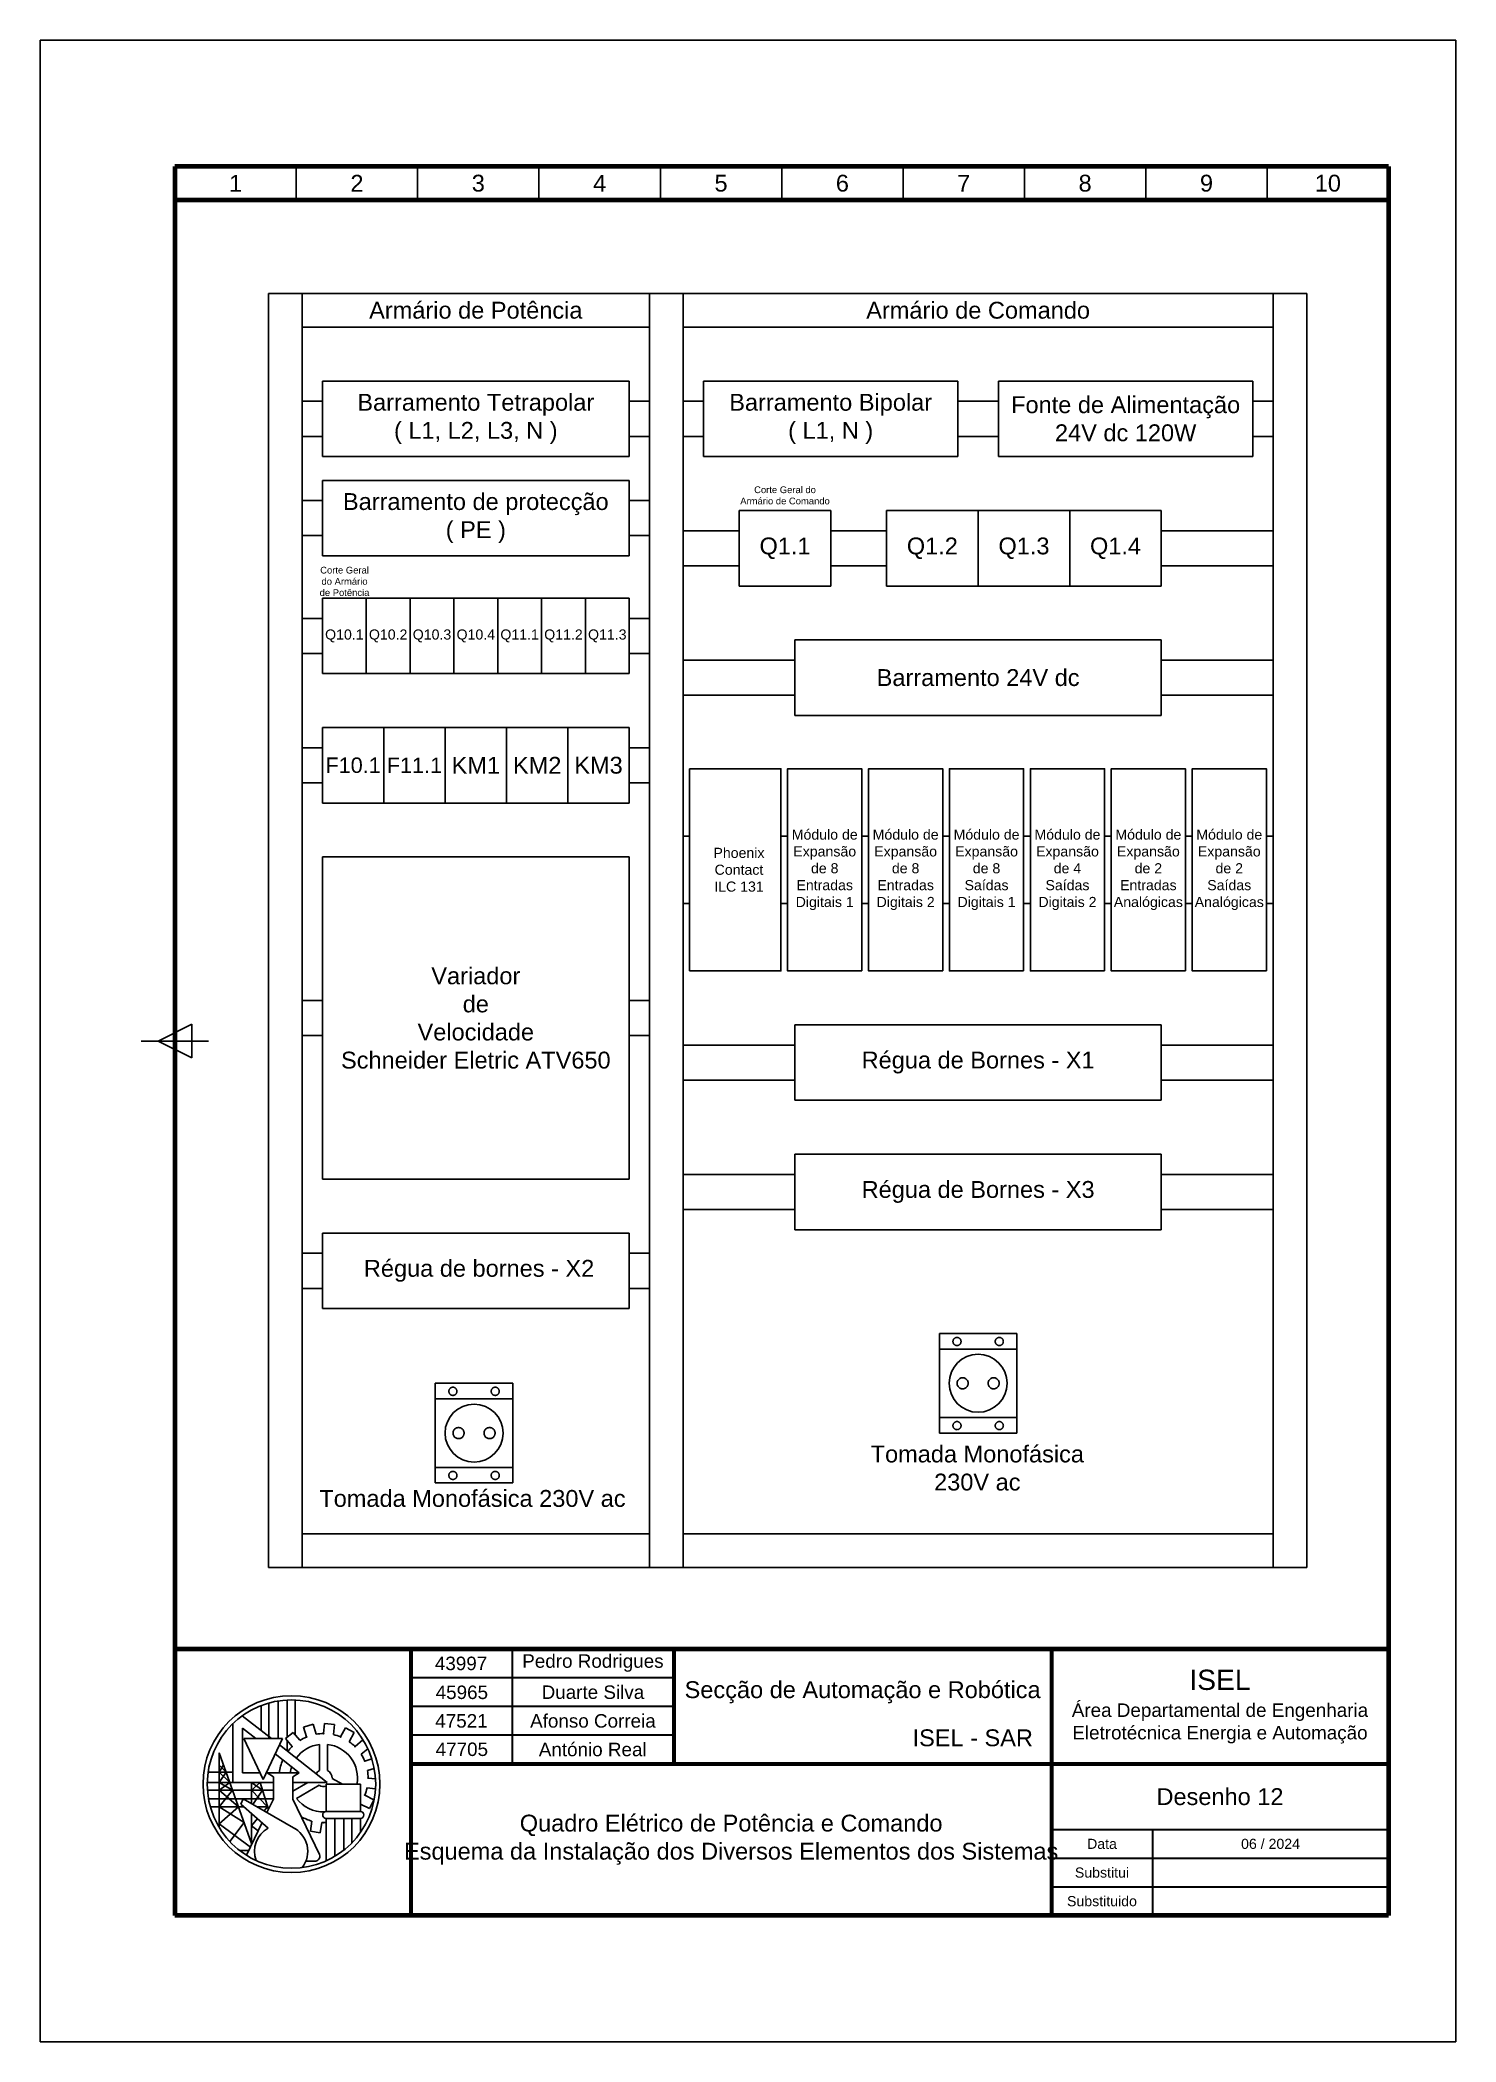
# Paper-space layout 'Desenho 12' of a CAD drawing. Header units: millimetres. Extents: x 0 to 210, y 0 to 297.
# The model-space entities are those that its viewports show. They can reach past a viewport. Long polylines and large blocks are cut down to what shows.
import ezdxf

# ---------------------------------------------------------------- set-up
doc = ezdxf.new("R2010")
doc.units = ezdxf.units.MM
doc.linetypes.add('ACAD_ISO04W100', pattern=[30.5, 24, -3, 0.5, -3])
doc.linetypes.add('DASHED', pattern=[0.75, 0.5, -0.25])
doc.layers.add('Bornes', color=7, linetype='DASHED')
doc.layers.add('LEGENDA', color=7, linetype='Continuous')
doc.styles.get("Standard").update_dxf_attribs({"font": 'arial.ttf'})

msp = doc.modelspace()

# ---------------------------------------------------------------- linework, layer by layer
at = {"transparency": 33554687}
for p, q in [((5340, 297), (5130, 297)), ((5130, 0), (5130, 297)), ((5340, 297), (5340, 0)), ((5168, 278.25), (5168, 273.25)), ((5186, 278.25), (5186, 273.25)), ((5204, 278.25), (5204, 273.25)), ((5222, 278.25), (5222, 273.25)), ((5240, 278.25), (5240, 273.25)), ((5258, 278.25), (5258, 273.25)), ((5276, 278.25), (5276, 273.25)), ((5294, 278.25), (5294, 273.25)), ((5312, 278.25), (5312, 273.25)), ((5168, 273.25), (5186, 273.25)), ((5163.88, 259.4), (5163.88, 70.4)), ((5163.88, 259.4), (5317.88, 259.4)), ((5168.88, 259.4), (5168.88, 70.4)), ((5220.38, 259.4), (5220.38, 70.4)), ((5225.38, 259.4), (5225.38, 70.4)), ((5312.88, 259.4), (5312.88, 70.4)), ((5317.88, 259.4), (5317.88, 70.4)), ((5168.88, 254.4), (5220.38, 254.4)), ((5225.38, 254.4), (5312.88, 254.4)), ((5217.38, 246.4), (5171.88, 246.4)), ((5171.88, 235.2), (5171.88, 246.4)), ((5217.38, 235.2), (5217.38, 246.4)), ((5228.38, 235.2), (5228.38, 246.4)), ((5228.38, 246.4), (5266.13, 246.4)), ((5266.13, 246.4), (5266.13, 235.2)), ((5272.13, 246.4), (5309.88, 246.4)), ((5272.13, 246.4), (5272.13, 235.2)), ((5309.88, 246.4), (5309.88, 235.2)), ((5168.88, 243.4), (5171.88, 243.4)), ((5217.38, 243.4), (5220.38, 243.4)), ((5225.38, 243.4), (5228.38, 243.4)), ((5266.13, 243.4), (5272.13, 243.4)), ((5309.88, 243.4), (5312.88, 243.4)), ((5168.88, 238.2), (5171.88, 238.2)), ((5217.38, 238.2), (5220.38, 238.2)), ((5225.38, 238.2), (5228.38, 238.2)), ((5266.13, 238.2), (5272.13, 238.2)), ((5309.88, 238.2), (5312.88, 238.2)), ((5171.88, 235.2), (5217.38, 235.2)), ((5266.13, 235.2), (5228.38, 235.2)), ((5309.88, 235.2), (5272.13, 235.2)), ((5217.38, 231.67), (5171.88, 231.67)), ((5171.88, 220.47), (5171.88, 231.67)), ((5217.38, 220.47), (5217.38, 231.67)), ((5168.88, 228.67), (5171.88, 228.67)), ((5217.38, 228.67), (5220.38, 228.67)), ((5233.69, 227.2), (5233.69, 216)), ((5255.55, 227.2), (5255.55, 216)), ((5269.13, 227.2), (5269.13, 216)), ((5282.72, 227.2), (5282.72, 216)), ((5296.3, 227.2), (5296.3, 216)), ((5168.88, 223.47), (5171.88, 223.47)), ((5217.38, 223.47), (5220.38, 223.47)), ((5225.38, 224.2), (5233.69, 224.2)), ((5247.28, 224.2), (5255.59, 224.2)), ((5296.3, 224.2), (5312.88, 224.2)), ((5171.88, 220.47), (5217.38, 220.47)), ((5225.38, 219), (5233.69, 219)), ((5247.28, 219), (5255.59, 219)), ((5296.3, 219), (5312.88, 219)), ((5217.38, 214.2), (5171.88, 214.2)), ((5171.88, 203), (5171.88, 214.2)), ((5178.38, 203), (5178.38, 214.2)), ((5184.88, 203), (5184.88, 214.2)), ((5191.38, 203), (5191.38, 214.2)), ((5197.88, 203), (5197.88, 214.2)), ((5204.38, 203), (5204.38, 214.2)), ((5210.88, 203), (5210.88, 214.2)), ((5217.38, 203), (5217.38, 214.2)), ((5168.88, 211.2), (5171.88, 211.2)), ((5217.38, 211.2), (5220.38, 211.2)), ((5241.96, 208), (5241.96, 196.8)), ((5296.3, 208), (5296.3, 196.8)), ((5168.88, 206), (5171.88, 206)), ((5217.38, 206), (5220.38, 206)), ((5225.38, 205), (5241.96, 205)), ((5296.3, 205), (5312.88, 205)), ((5171.88, 203), (5217.38, 203)), ((5225.38, 199.8), (5241.96, 199.8)), ((5296.3, 199.8), (5312.88, 199.8)), ((5217.38, 195), (5171.88, 195)), ((5171.88, 183.8), (5171.88, 195)), ((5180.98, 183.8), (5180.98, 195)), ((5190.08, 183.8), (5190.08, 195)), ((5199.18, 183.8), (5199.18, 195)), ((5208.28, 183.8), (5208.28, 195)), ((5217.38, 183.8), (5217.38, 195)), ((5168.88, 192), (5171.88, 192)), ((5217.38, 192), (5220.38, 192)), ((5228.88, 188.9), (5226.32, 188.9)), ((5226.32, 188.9), (5226.32, 158.9)), ((5168.88, 186.8), (5171.88, 186.8)), ((5217.38, 186.8), (5220.38, 186.8)), ((5171.88, 183.8), (5217.38, 183.8)), ((5225.38, 178.9), (5226.32, 178.9)), ((5239.88, 178.9), (5240.88, 178.9)), ((5251.88, 178.9), (5252.88, 178.9)), ((5263.88, 178.9), (5264.88, 178.9)), ((5275.88, 178.9), (5276.88, 178.9)), ((5287.88, 178.9), (5288.88, 178.9)), ((5299.88, 178.9), (5300.88, 178.9)), ((5311.88, 178.9), (5312.88, 178.9)), ((5171.88, 175.8), (5217.38, 175.8)), ((5171.88, 128), (5171.88, 175.8)), ((5217.38, 175.8), (5217.38, 128)), ((5225.38, 168.9), (5226.32, 168.9)), ((5239.88, 168.9), (5240.88, 168.9)), ((5251.88, 168.9), (5252.88, 168.9)), ((5263.88, 168.9), (5264.88, 168.9)), ((5275.88, 168.9), (5276.88, 168.9)), ((5287.88, 168.9), (5288.88, 168.9)), ((5299.88, 168.9), (5300.88, 168.9)), ((5311.88, 168.9), (5312.88, 168.9)), ((5226.32, 158.9), (5228.88, 158.9)), ((5168.88, 154.5), (5171.88, 154.5)), ((5217.38, 154.5), (5220.38, 154.5)), ((5168.88, 149.3), (5171.88, 149.3)), ((5217.38, 149.3), (5220.38, 149.3)), ((5241.96, 150.9), (5241.96, 139.7)), ((5296.3, 150.9), (5296.3, 139.7)), ((5225.38, 147.9), (5241.96, 147.9)), ((5296.3, 147.9), (5312.88, 147.9)), ((5225.38, 142.7), (5241.96, 142.7)), ((5296.3, 142.7), (5312.88, 142.7)), ((5241.96, 131.7), (5241.96, 120.5)), ((5296.3, 131.7), (5296.3, 120.5)), ((5217.38, 128), (5171.88, 128)), ((5225.38, 128.7), (5241.96, 128.7)), ((5296.3, 128.7), (5312.88, 128.7)), ((5225.38, 123.5), (5241.96, 123.5)), ((5296.3, 123.5), (5312.88, 123.5)), ((5217.38, 120), (5171.88, 120)), ((5171.88, 108.8), (5171.88, 120)), ((5217.38, 108.8), (5217.38, 120)), ((5168.88, 117), (5171.88, 117)), ((5217.38, 117), (5220.38, 117)), ((5168.88, 111.8), (5171.88, 111.8)), ((5217.38, 111.8), (5220.38, 111.8)), ((5171.88, 108.8), (5217.38, 108.8)), ((5168.88, 75.4), (5220.38, 75.4)), ((5225.38, 75.4), (5312.88, 75.4)), ((5317.88, 70.4), (5163.88, 70.4)), ((5340, 0), (5130, 0))]:
    msp.add_line(p, q, dxfattribs=at)
at = {"lineweight": -3, "transparency": 33554687}
for p, q in [((5247.28, 227.2), (5233.69, 227.2)), ((5247.28, 227.2), (5247.28, 216)), ((5269.13, 227.2), (5255.55, 227.2)), ((5282.72, 227.2), (5269.13, 227.2)), ((5296.3, 227.2), (5282.72, 227.2)), ((5296.3, 216), (5296.3, 227.2)), ((5233.69, 216), (5247.28, 216)), ((5255.55, 216), (5269.13, 216)), ((5269.13, 216), (5282.72, 216)), ((5282.72, 216), (5296.3, 216)), ((5255.55, 208), (5241.96, 208)), ((5269.13, 208), (5255.55, 208)), ((5282.72, 208), (5269.13, 208)), ((5296.3, 208), (5282.72, 208)), ((5296.3, 196.8), (5296.3, 208)), ((5241.96, 196.8), (5255.55, 196.8)), ((5255.55, 196.8), (5269.13, 196.8)), ((5269.13, 196.8), (5282.72, 196.8)), ((5282.72, 196.8), (5296.3, 196.8)), ((5255.55, 150.9), (5241.96, 150.9)), ((5269.13, 150.9), (5255.55, 150.9)), ((5282.72, 150.9), (5269.13, 150.9)), ((5296.3, 150.9), (5282.72, 150.9)), ((5296.3, 139.7), (5296.3, 150.9)), ((5241.96, 139.7), (5255.55, 139.7)), ((5255.55, 139.7), (5269.13, 139.7)), ((5269.13, 139.7), (5282.72, 139.7)), ((5282.72, 139.7), (5296.3, 139.7)), ((5255.55, 131.7), (5241.96, 131.7)), ((5269.13, 131.7), (5255.55, 131.7)), ((5282.72, 131.7), (5269.13, 131.7)), ((5296.3, 131.7), (5282.72, 131.7)), ((5296.3, 120.5), (5296.3, 131.7)), ((5241.96, 120.5), (5255.55, 120.5)), ((5255.55, 120.5), (5269.13, 120.5)), ((5269.13, 120.5), (5282.72, 120.5)), ((5282.72, 120.5), (5296.3, 120.5))]:
    msp.add_line(p, q, dxfattribs=at)
at = {"linetype": 'ACAD_ISO04W100', "transparency": 33554687}
for p, q in [((5263.39, 105.11), (5263.39, 90.33)), ((5263.39, 105.11), (5274.88, 105.11)), ((5274.88, 105.11), (5274.88, 90.33)), ((5263.36, 102.78), (5274.89, 102.78)), ((5188.6, 95.39), (5200.13, 95.39)), ((5188.62, 97.72), (5188.62, 82.94)), ((5188.62, 97.72), (5200.11, 97.72)), ((5200.11, 97.72), (5200.11, 82.94)), ((5263.39, 92.63), (5274.88, 92.63)), ((5263.39, 90.33), (5274.88, 90.33)), ((5188.62, 85.24), (5200.11, 85.24)), ((5188.62, 82.94), (5200.11, 82.94))]:
    msp.add_line(p, q, dxfattribs=at)
at = {"lineweight": 120, "transparency": 33554687}
msp.add_line((5150, 58.25), (5150, 18.75), dxfattribs=at)
at = {"lineweight": 25, "transparency": 33554687}
for p, q in [((5165.3, 45), (5165.3, 50.57)), ((5166.64, 45.19), (5166.64, 50.72)), ((5167.86, 45.55), (5167.86, 50.72)), ((5164.32, 45), (5160, 48.39)), ((5162.78, 46.21), (5162.78, 49.89)), ((5163.95, 45), (5163.95, 50.28)), ((5158.57, 47.19), (5158.57, 38.5)), ((5161.99, 45), (5160.01, 46.55)), ((5160.01, 46.55), (5160.01, 39.94)), ((5160.2, 45), (5165.95, 45)), ((5163.07, 38.95), (5160.2, 45)), ((5163.07, 38.95), (5165.95, 45)), ((5166.41, 45), (5167.55, 45.93)), ((5167.37, 43.82), (5166.41, 45)), ((5166.64, 43.17), (5166.64, 44.71)), ((5167.55, 45.93), (5168.51, 44.75)), ((5169.08, 46.71), (5170.49, 47.13)), ((5169.52, 45.26), (5169.08, 46.71)), ((5170.49, 47.13), (5170.93, 45.68)), ((5172.05, 45.76), (5172.21, 47.27)), ((5172.21, 47.27), (5173.67, 47.11)), ((5173.67, 47.11), (5173.51, 45.6)), ((5174.58, 45.26), (5175.3, 46.59)), ((5175.3, 46.59), (5176.59, 45.89)), ((5176.59, 45.89), (5175.87, 44.55)), ((5176.72, 43.82), (5177.88, 44.8)), ((5177.88, 44.8), (5178.01, 44.65)), ((5156.57, 42.9), (5161.36, 29.45)), ((5156.57, 31.85), (5156.57, 42.9)), ((5168.43, 39.94), (5164.87, 42.73)), ((5172.59, 38.5), (5165.5, 44.07)), ((5171.45, 40.26), (5171.45, 44.14)), ((5172.65, 40.26), (5172.65, 44.14)), ((5178.62, 43.5), (5177.64, 42.68)), ((5178.15, 41.68), (5179.2, 42)), ((5158.57, 40.01), (5154.93, 40.01)), ((5157.21, 41.09), (5156.57, 40.01)), ((5156.57, 41.06), (5157.6, 40.01)), ((5157.6, 40.01), (5156.57, 38.5)), ((5156.57, 40.01), (5158.14, 38.5)), ((5160.01, 39.94), (5162.6, 39.94)), ((5163.54, 39.94), (5163.95, 39.94)), ((5164.6, 39.34), (5163.68, 39.94)), ((5163.95, 39.94), (5168.43, 39.94)), ((5163.95, 39.94), (5166.03, 39.94)), ((5164.6, 36.03), (5164.6, 39.34)), ((5168.43, 39.94), (5166.43, 39.94)), ((5167.5, 39.34), (5168.43, 39.94)), ((5167.5, 36.03), (5167.5, 39.34)), ((5173.31, 39.11), (5174.84, 38.23)), ((5179.56, 40.57), (5178.56, 40.27)), ((5178.66, 39.15), (5179.75, 39.05)), ((5158.57, 38.5), (5154.81, 38.5)), ((5164.6, 37.38), (5154.83, 37.38)), ((5164.6, 36.06), (5155, 36.06)), ((5156.57, 38.5), (5158.53, 37.38)), ((5158.14, 38.5), (5156.57, 37.38)), ((5158.53, 37.38), (5156.57, 34.9)), ((5156.57, 37.38), (5159.42, 34.9)), ((5158.57, 38.5), (5164.6, 38.5)), ((5160.11, 36.06), (5159.8, 35.29)), ((5167.95, 31.56), (5160.11, 36.06)), ((5161.36, 35.34), (5161.36, 38.5)), ((5161.36, 38.5), (5163.01, 37.38)), ((5162.67, 38.5), (5161.36, 37.38)), ((5161.36, 37.38), (5163.75, 34.9)), ((5163.01, 37.38), (5161.57, 35.22)), ((5162.67, 38.5), (5163.87, 34.5)), ((5163.64, 34.03), (5164.6, 36.03)), ((5167.5, 38.5), (5172.59, 38.5)), ((5169.73, 38.5), (5167.5, 37.21)), ((5171.45, 27.79), (5167.5, 36.03)), ((5171.38, 38.08), (5168.02, 36.14)), ((5172.44, 34.19), (5172.44, 38.23)), ((5172.44, 38.23), (5177.52, 38.23)), ((5177.52, 38.23), (5177.52, 34.19)), ((5178.15, 36.62), (5179.51, 35.94)), ((5179.76, 37.57), (5178.49, 37.69)), ((5179.51, 35.94), (5178.85, 34.63)), ((5160.25, 34.9), (5155.26, 34.9)), ((5156.57, 34.9), (5160.25, 32.55)), ((5159.42, 34.9), (5156.57, 32.37)), ((5159.8, 35.29), (5163.85, 31.74)), ((5161.36, 29.26), (5161.36, 33.93)), ((5162.27, 33.13), (5161.36, 32.04)), ((5163.75, 34.9), (5162.13, 34.9)), ((5163.75, 34.9), (5163.22, 34.27)), ((5170.1, 31.26), (5170.33, 32.76)), ((5177.52, 34.19), (5172.44, 34.19)), ((5175.3, 34.19), (5172.44, 34.19)), ((5172.44, 33.16), (5172.44, 26.87)), ((5172.44, 33.16), (5175.3, 33.16)), ((5173.74, 33.16), (5173.74, 27.56)), ((5174.91, 34.19), (5177.52, 34.19)), ((5177.52, 33.16), (5174.91, 33.16)), ((5175.07, 33.16), (5175.07, 28.48)), ((5176.26, 33.16), (5176.26, 29.56)), ((5178.85, 34.63), (5177.52, 35.3)), ((5177.52, 33.16), (5177.52, 31.08)), ((5156.57, 32.37), (5161.19, 28.91)), ((5160.25, 32.55), (5158.16, 29.73)), ((5160.65, 27.79), (5162.93, 32.54)), ((5161.36, 32.04), (5162.34, 31.31)), ((5171.55, 31.04), (5170.1, 31.26)), ((5171.78, 32.55), (5171.55, 31.04)), ((5160.96, 28.42), (5159.59, 28.42)), ((5169.42, 26.8), (5170.72, 26.8))]:
    msp.add_line(p, q, dxfattribs=at)
at = {"lineweight": 30, "transparency": 33554687}
msp.add_line((5295, 31.5), (5295, 18.75), dxfattribs=at)
at = {"transparency": 33554687}
msp.add_lwpolyline([(5228.88, 188.9), (5239.88, 188.9), (5239.88, 158.9), (5228.88, 158.9)], dxfattribs=at)
for points in [[(5251.88, 158.9), (5240.88, 158.9), (5240.88, 188.9), (5251.88, 188.9)], [(5263.88, 158.9), (5252.88, 158.9), (5252.88, 188.9), (5263.88, 188.9)], [(5275.88, 158.9), (5264.88, 158.9), (5264.88, 188.9), (5275.88, 188.9)], [(5287.88, 158.9), (5276.88, 158.9), (5276.88, 188.9), (5287.88, 188.9)], [(5299.88, 158.9), (5288.88, 158.9), (5288.88, 188.9), (5299.88, 188.9)], [(5311.88, 158.9), (5300.88, 158.9), (5300.88, 188.9), (5311.88, 188.9)]]:
    msp.add_lwpolyline(points, close=True, dxfattribs=at)
at = {"linetype": 'ACAD_ISO04W100', "transparency": 33554687}
for centre, radius in [((5266, 103.92), 0.603), ((5272.27, 103.92), 0.603), ((5266.83, 97.72), 0.821), ((5271.43, 97.72), 0.821), ((5191.23, 96.53), 0.603), ((5197.51, 96.53), 0.603), ((5192.07, 90.33), 0.821), ((5196.67, 90.33), 0.821), ((5266, 91.44), 0.603), ((5272.27, 91.44), 0.603), ((5191.23, 84.05), 0.603), ((5197.51, 84.05), 0.603)]:
    msp.add_circle(centre, radius, dxfattribs=at)
at = {"transparency": 33554687}
for centre in [(5269.13, 97.72), (5194.37, 90.33)]:
    msp.add_circle(centre, 4.3, dxfattribs=at)
at = {"lineweight": 25, "transparency": 33554687}
for radius in [13.12, 12.49]:
    msp.add_circle((5167.29, 38.25), radius, dxfattribs=at)
for centre, radius, start, end in [((5172.05, 39.15), 6.61, 112.5, 122.2448), ((5172.05, 39.15), 6.61, 90, 99.7454), ((5172.05, 39.15), 6.61, 67.5, 77.2458), ((5172.05, 39.15), 6.61, 155.9991, 173.1361), ((5172.05, 39.15), 6.61, 135, 143.3785), ((5172.05, 39.15), 5.03, 96.8237, 143.858), ((5172.05, 39.15), 5.03, 349.4456, 83.1763), ((5172.05, 39.15), 6.61, 45, 54.7457), ((5172.05, 39.15), 6.61, 22.5, 32.2416), ((5172.05, 39.15), 5.03, 160.5913, 170.9616), ((5172.05, 39.15), 1.26, 118.2526, 149.8624), ((5172.05, 39.15), 1.26, 358.2526, 61.7474), ((5172.05, 39.15), 6.61, 0, 9.7446), ((5172.05, 39.15), 5.03, 216.8237, 271.5984), ((5172.05, 39.15), 1.26, 238.2526, 288.2165), ((5172.05, 39.15), 6.61, 337.5, 347.2434), ((5172.05, 39.15), 6.61, 240.0878, 254.9243), ((5172.44, 33.68), 0.515, 90, 270), ((5177.52, 33.68), 0.515, 270, 90), ((5165.75, 28.28), 3.95, 118.829, 200.1376), ((5165.75, 28.28), 3.95, 322.3555, 64.0548), ((5172.05, 39.15), 6.61, 267.6784, 273.4222), ((5161.38, 27.57), 0.765, 163.3429, 170.9608), ((5170.72, 27.57), 0.765, 270, 16.6571)]:
    msp.add_arc(centre, radius, start, end, dxfattribs=at)
for p in [(5169.52, 45.26), (5172.05, 45.76), (5174.58, 45.26), (5165.94, 41.68), (5167.37, 43.82), (5176.72, 43.82), (5178.15, 41.68), (5178.66, 39.15), (5178.15, 36.62), (5169.52, 33.04), (5172.05, 32.54)]:
    msp.add_point(p, dxfattribs=at)
at = {"layer": 'LEGENDA', "lineweight": 120, "transparency": 33554687}
for p, q in [((5330, 278.25), (5150, 278.25)), ((5150, 278.25), (5150, 18.75)), ((5330, 278.25), (5330, 18.75)), ((5330, 273.25), (5150, 273.25)), ((5330, 58.25), (5150, 58.25)), ((5330, 18.75), (5150, 18.75))]:
    msp.add_line(p, q, dxfattribs=at)
at = {"layer": 'LEGENDA', "transparency": 33554687}
for p, q in [((5145, 148.5), (5155, 148.5)), ((5147.5, 148.5), (5152.5, 151)), ((5152.5, 146), (5147.5, 148.5)), ((5152.5, 151), (5152.5, 146))]:
    msp.add_line(p, q, dxfattribs=at)
at = {"layer": 'LEGENDA', "lineweight": 60, "transparency": 33554687}
for p, q in [((5185, 58.25), (5185, 18.75)), ((5224, 58.25), (5224, 41.25)), ((5280, 58.25), (5280, 41.25)), ((5185, 41.25), (5330, 41.25)), ((5280, 41.25), (5280, 18.75))]:
    msp.add_line(p, q, dxfattribs=at)
at = {"layer": 'LEGENDA', "lineweight": 30, "transparency": 33554687}
for p, q in [((5200, 58.25), (5200, 41.25)), ((5224, 54), (5185, 54)), ((5224, 49.75), (5185, 49.75)), ((5224, 45.5), (5185, 45.5)), ((5280, 31.5), (5330, 31.5)), ((5280, 27.25), (5330, 27.25)), ((5280, 23), (5330, 23))]:
    msp.add_line(p, q, dxfattribs=at)

# ---------------------------------------------------------------- texts
at = {"transparency": 33554687, "attachment_point": 5}
for s, width, gutter_width, insert, char_height in [('\\pxqc;1', 18, 12.5, (5159, 275.75), 2.5), ('\\pxqc;2', 18, 12.5, (5177, 275.75), 2.5), ('\\pxqc;3', 18, 12.5, (5195, 275.75), 2.5), ('\\pxqc;4', 18, 12.5, (5213, 275.75), 2.5), ('\\pxqc;5', 18, 12.5, (5231, 275.75), 2.5), ('\\pxqc;6', 18, 12.5, (5249, 275.75), 2.5), ('\\pxqc;7', 18, 12.5, (5267, 275.75), 2.5), ('\\pxqc;8', 18, 12.5, (5285, 275.75), 2.5), ('\\pxqc;9', 18, 12.5, (5303, 275.75), 2.5), ('\\pxqc;10', 18, 12.5, (5321, 275.75), 2.5), ('\\pxqc;{\\C0;Armário de Potência}', 51.5, 12.5, (5194.63, 256.9), 2.5), ('\\pxqc;Armário de Comando', 87.5, 12.5, (5269.13, 256.9), 2.5), ('\\pxqc;{\\C0;Barramento Tetrapolar\\P( L1, L2, L3, N )}', 45.5, 12.5, (5194.63, 240.8), 2.5), ('\\pxqc;{\\C0;Barramento Bipolar\\P( L1, N )}', 37.75, 12.5, (5247.26, 240.8), 2.5), ('\\pxqc;{\\C0;Fonte de Alimentação 24V dc 120W}', 37.75, 12.5, (5291.01, 240.8), 2.5), ('\\pxqc;{\\C0;Barramento de protecção\\P( PE )}', 45.5, 12.5, (5194.63, 226.07), 2.5), ('\\pxqc;Corte Geral do Armário de Comando', 13.584, 1, (5240.49, 229.44), 1), ('\\pxqc;Q1.1', 13.584, 1, (5240.49, 221.6), 2.5), ('\\pxqc;Q1.2', 13.584, 1, (5262.34, 221.6), 2.5), ('\\pxqc;Q1.3', 13.584, 1, (5275.93, 221.6), 2.5), ('\\pxqc;Q1.4', 13.584, 1, (5289.51, 221.6), 2.5), ('Corte Geral do Armário de Potência', 8.0413, 1, (5175.16, 216.68), 1), ('\\pxqc;Q10.1', 6.5, 12.5, (5175.13, 208.6), 1.5), ('\\pxqc;Q10.2', 6.5, 12.5, (5181.63, 208.6), 1.5), ('\\pxqc;Q10.3', 6.5, 12.5, (5188.13, 208.6), 1.5), ('\\pxqc;Q10.4', 6.5, 12.5, (5194.63, 208.6), 1.5), ('\\pxqc;Q11.1', 6.5, 12.5, (5201.13, 208.6), 1.5), ('\\pxqc;Q11.2', 6.5, 12.5, (5207.63, 208.6), 1.5), ('\\pxqc;Q11.3', 6.5, 12.5, (5214.13, 208.6), 1.5), ('\\pxqc;F10.1', 9.1, 12.5, (5176.43, 189.4), 2.3), ('\\pxqc;F11.1', 9.1, 12.5, (5185.53, 189.4), 2.3), ('\\pxqc;KM1', 9.1, 12.5, (5194.63, 189.4), 2.5), ('\\pxqc;KM2', 9.1, 12.5, (5203.73, 189.4), 2.5), ('\\pxqc;KM3', 9.1, 12.5, (5212.83, 189.4), 2.5), ('Módulo de Expansão de 8 Entradas Digitais 1', 10.1672, 12.5, (5246.38, 173.9), 1.5), ('Módulo de Expansão de 8 Entradas Digitais 2', 10.1672, 12.5, (5258.38, 173.9), 1.5), ('Módulo de Expansão de 8 Saídas Digitais 1', 10.1672, 12.5, (5270.38, 173.9), 1.5), ('Módulo de Expansão de 4 Saídas Digitais 2', 10.1672, 12.5, (5282.38, 173.9), 1.5), ('Módulo de Expansão de 2 Entradas Analógicas', 10.1672, 12.5, (5294.38, 173.9), 1.5), ('Módulo de Expansão de 2 Saídas Analógicas', 10.1672, 12.5, (5306.38, 173.9), 1.5), ('Phoenix Contact ILC 131 ', 10.1672, 12.5, (5233.66, 173.9), 1.5), ('\\pxqc;Variador\\Pde\\PVelocidade\\PSchneider Eletric ATV650', 45.5, 12.5, (5194.63, 151.9), 2.5), ('\\pxqc;{\\C0; Régua de bornes - X2}', 45.5, 12.5, (5194.63, 114.4), 2.5), ('\\pxqc;Tomada Monofásica\\P230V ac', 51.4145, 12.5, (5269.01, 85.13), 2.5), ('\\pxqc;Tomada Monofásica 230V ac', 51.4145, 12.5, (5194.13, 80.62), 2.5), ('43997', 15, 12.5, (5192.44, 56.15), 2), ('Pedro Rodrigues', 24, 12.5, (5212, 56.21), 2), ('45965', 15, 12.5, (5192.56, 51.86), 2), ('Duarte Silva', 24, 12.5, (5212, 51.88), 2), ('47521', 15, 12.5, (5192.5, 47.62), 2), ('Afonso Correia', 24, 12.5, (5212, 47.62), 2), ('47705', 15, 12.5, (5192.56, 43.41), 2), ('António Real', 24, 12.5, (5211.97, 43.38), 2), ('\\pxqc;Data', 15, 12.5, (5287.5, 29.38), 1.5), ('\\pxqc;06 / 2024', 35, 12.5, (5312.5, 29.38), 1.5), ('\\pxqc;Substitui', 15, 12.5, (5287.5, 25.12), 1.5), ('\\pxqc;Substituido', 15, 12.5, (5287.5, 20.88), 1.5)]:
    msp.add_mtext_dynamic_manual_height_columns(s, width=width, gutter_width=gutter_width, heights=[0], dxfattribs=dict(at, insert=insert, char_height=char_height))
at = {"lineweight": -3, "transparency": 33554687, "char_height": 2.5, "attachment_point": 5}
for s, width, insert in [('Barramento 24V dc', 54.336, (5269.13, 202.4)), ('Régua de Bornes - X1', 54.336, (5269.13, 145.3)), ('Régua de Bornes - X3', 54.336, (5269.13, 126.1)), ('Desenho 12', 50, (5305, 36.38)), ('Quadro Elétrico de Potência e Comando\\PEsquema da Instalação dos Diversos Elementos dos Sistemas', 95, (5232.5, 30))]:
    msp.add_mtext_dynamic_manual_height_columns(s, width=width, gutter_width=12.5, heights=[0], dxfattribs=dict(at, insert=insert))
at = {"layer": 'Bornes', "transparency": 33554687, "char_height": 2.5}
for s, width, insert, attachment_point in [('\\pxqc;Secção de Automação e Robótica', 56, (5252, 51.88), 5), ('\\pxqc;{\\H1.2x;ISEL\\P\\H0.66667x;Área Departamental de Engenharia Eletrotécnica Energia e Automação}', 50, (5305, 49.75), 5), ('\\pxqr;ISEL - SAR', 56, (5277.26, 43.84), 9)]:
    msp.add_mtext_dynamic_manual_height_columns(s, width=width, gutter_width=12.5, heights=[0], dxfattribs=dict(at, insert=insert, attachment_point=attachment_point))

psp = doc.layouts.new('Desenho 12')

# ---------------------------------------------------------------- viewports
at = {"layer": '0', "lineweight": -3, "transparency": 33554687}
psp.add_viewport(center=(105, 148.5), size=(210, 297), view_center_point=(5235, 148.5), view_height=297, dxfattribs=at)

doc.saveas('drawing.dxf')
